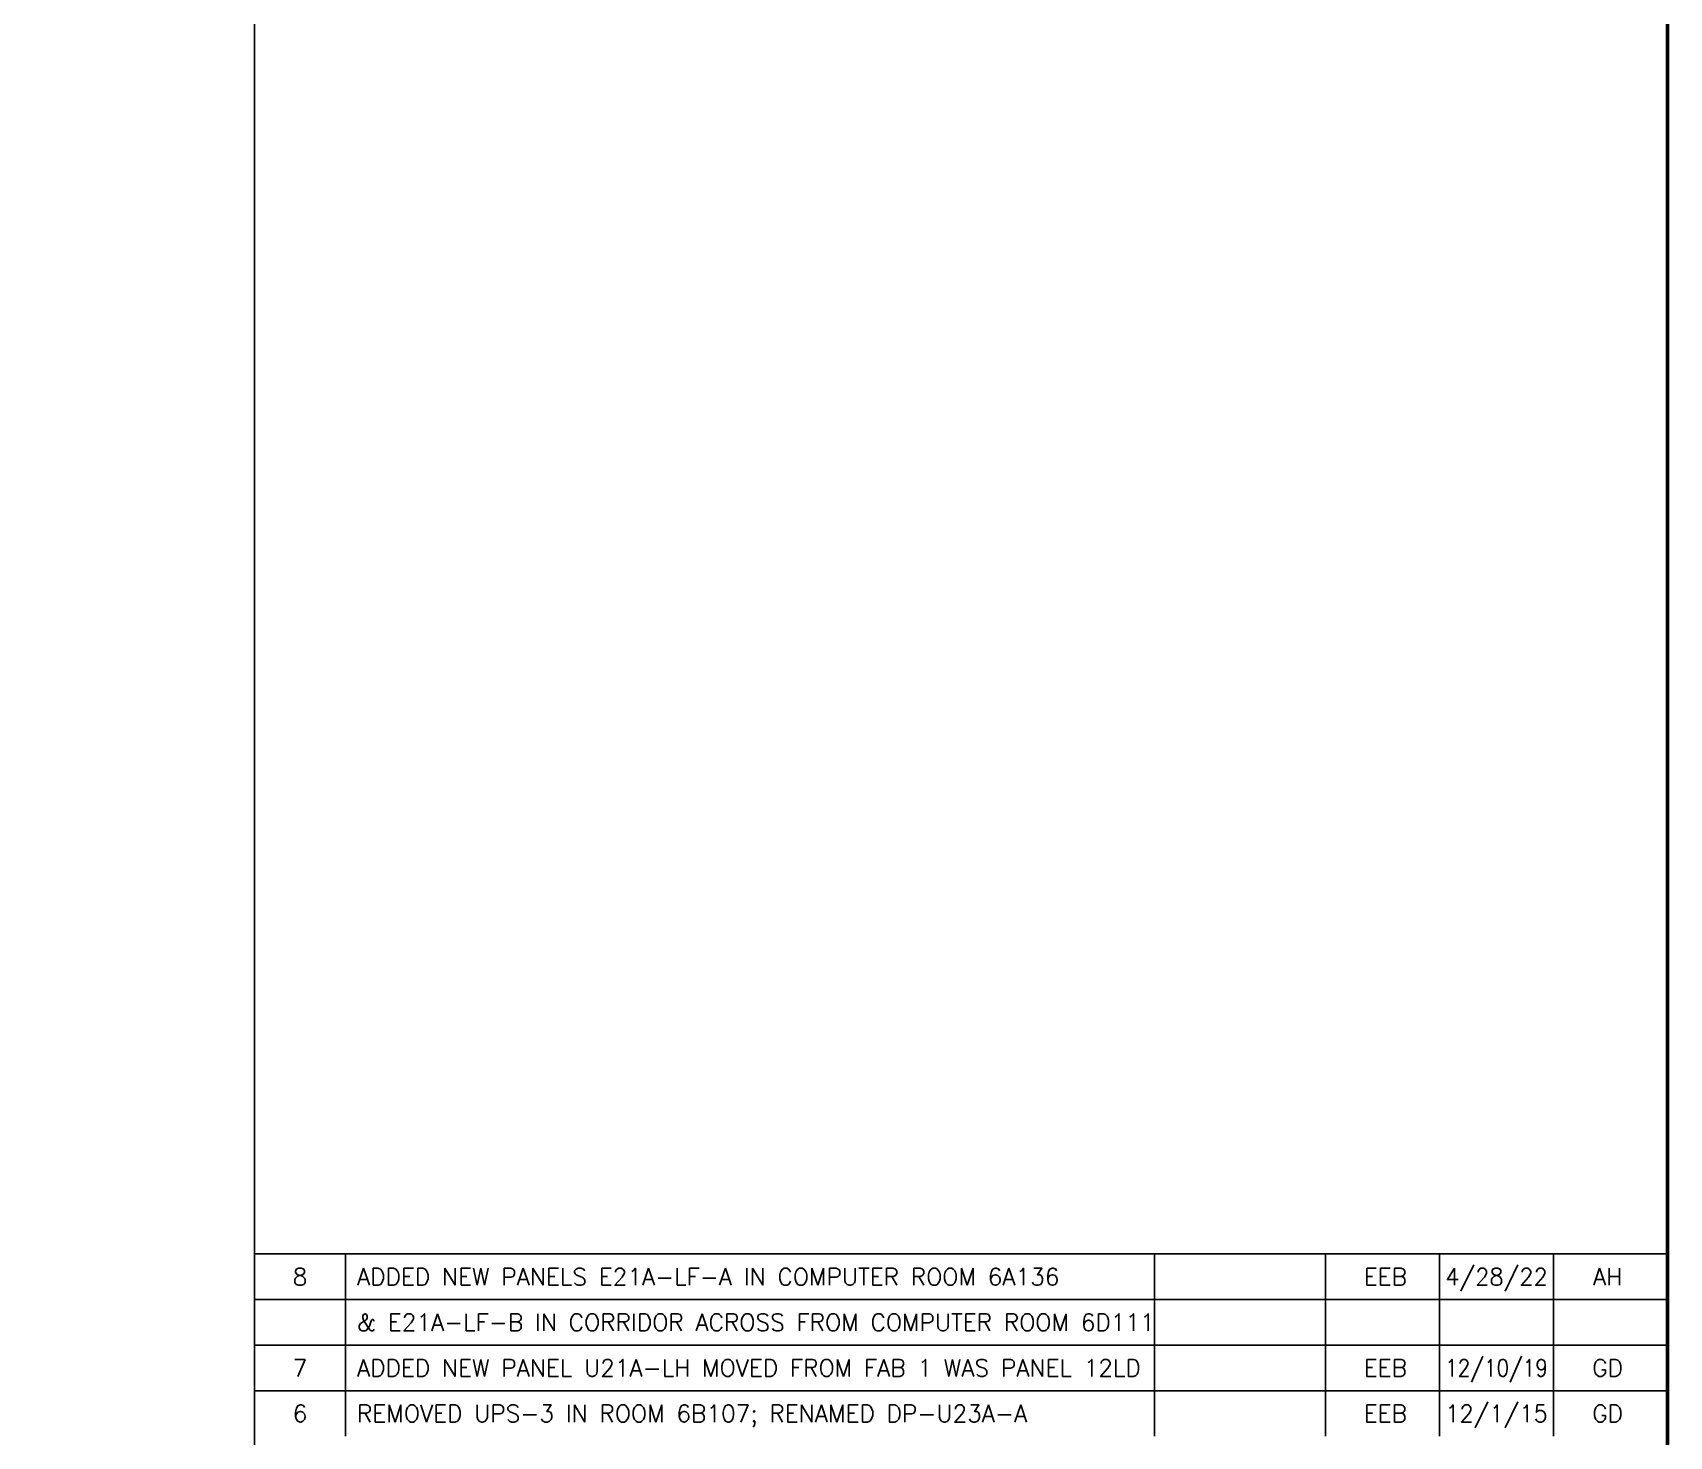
# Model space of a CAD drawing. Extents: x 4786 to 12422, y -518 to 4987.
# Drawn here: x 10699 to 12422, y 756 to 2234 of the extents above; entities that cross this region are included whole.
import ezdxf
from ezdxf.enums import TextEntityAlignment as Align

# ---------------------------------------------------------------- set-up
doc = ezdxf.new("R2010")
doc.units = 0
doc.header["$LTSCALE"] = 192
doc.header["$MEASUREMENT"] = 0
doc.layers.add('TTL', color=7, linetype='CONTINUOUS')
doc.layers.add('TTL-LINE', color=7, linetype='CONTINUOUS')
doc.styles.add('STDTEXT', font='SIMPLEX.shx', dxfattribs={"height": 21.0048})
doc.styles.add('SUBTITLE', font='simplex', dxfattribs={"height": 36})
doc.styles.add('TITLE', font='SIMPLEX.SHX')

# ---------------------------------------------------------------- blocks, each defined once
blk = doc.blocks.new('Ttl-fdd')
at = {"layer": 'TTL', "color": 4, "const_width": 0.02}
blk.add_lwpolyline([(-32, -2.625), (-32, 26.025), (7.75, 26.025), (7.75, -2.625), (-32, -2.625)], dxfattribs=at)
at = {"layer": 'TTL-LINE', "color": 8, "const_width": 0.01, "flags": 128}
blk.add_lwpolyline([(0, 0.25), (0, 26.025)], dxfattribs=at)
at = {"layer": 'TTL', "color": 7, "style": 'STDTEXT'}
for tag, p in [('DRNBY', (0.5268, -0.8516)), ('DESBY', (0.5268, -1.1184)), ('CHKBY', (0.5268, -1.3852)), ('APPDBY', (0.5268, -1.652))]:
    blk.add_attdef(tag, p, '', height=0.0625, dxfattribs=at)
for tag, p in [('DRNDATE', (1.625, -0.8041)), ('DESDATE', (1.625, -1.0854)), ('CKDATE', (1.625, -1.3354)), ('APPDDATE', (1.625, -1.5886))]:
    blk.add_attdef(tag, text='', height=0.093, dxfattribs=at).set_placement(p, align=Align.MIDDLE_CENTER)
at = {"layer": 'TTL', "color": 7}
for tag, height, style, p in [('LINE_ONE', 0.15, 'SUBTITLE', (4.875, -1.25)), ('LINE_TWO', 0.15, 'SUBTITLE', (4.875, -1.5)), ('LINE_THREE', 0.15, 'SUBTITLE', (4.875, -1.75)), ('LINE_FOUR', 0.15, 'SUBTITLE', (4.875, -2)), ('SCALE', 0.1094, 'STDTEXT', (1, -2.0292)), ('DWG_FILE_NO.', 0.1458, 'STDTEXT', (0.8722, -2.4882))]:
    blk.add_attdef(tag, text='', height=height, dxfattribs=dict(at, style=style)).set_placement(p, align=Align.CENTER)
at = {"layer": 'TTL', "color": 4, "style": 'TITLE'}
blk.add_attdef('DWG_NO.', text='', height=0.25, dxfattribs=at).set_placement((4.875, -2.5), align=Align.CENTER)
blk = doc.blocks.new('REVBLK')
at = {"layer": 'TTL', "color": 1}
for p, q in [((0, 0.25), (7.75, 0.25)), ((0.5, 0.25), (0.5, 0)), ((5.875, 0.25), (5.875, 0)), ((6.5, 0.25), (6.5, 0)), ((7.125, 0), (7.125, 0.25))]:
    blk.add_line(p, q, dxfattribs=at)
at = {"layer": 'TTL', "color": 4}
for p, q in [((0, 0), (0, 0.25)), ((7.75, 0), (7.75, 0.25))]:
    blk.add_line(p, q, dxfattribs=at)
at = {"layer": 'TTL', "color": 1}
blk.add_lwpolyline([(4.9375, 0.25), (4.9375, 0)], dxfattribs=at)
at = {"layer": 'TTL', "style": 'STDTEXT'}
blk.add_attdef('REV', text='', height=0.09375, dxfattribs=at).set_placement((0.25, 0.125), align=Align.MIDDLE_CENTER)
for tag, p in [('DESC', (0.5625, 0.125)), ('PROJ.NO', (5, 0.125))]:
    blk.add_attdef(tag, text='', height=0.09375, dxfattribs=at).set_placement(p, align=Align.MIDDLE_LEFT)
for tag, p in [('REVBY', (6.203125, 0.125)), ('REVAPP', (7.421875, 0.125))]:
    blk.add_attdef(tag, text='', height=0.09375, dxfattribs=at).set_placement(p, align=Align.MIDDLE)
at = {"layer": 'TTL', "style": 'STDTEXT', "width": 0.823529}
blk.add_attdef('REVDATE', text='', height=0.09375, dxfattribs=at).set_placement((6.53125, 0.078125), (7.09375, 0.078125), align=Align.FIT)

msp = doc.modelspace()

# ---------------------------------------------------------------- block references
at = {"layer": 'TTL', "xscale": 192, "yscale": 192, "zscale": 192}
msp.add_blockref('Ttl-fdd', (10932, -12), dxfattribs=at)
at = {"layer": 'TTL'}
ref = msp.add_blockref('REVBLK', (10932, 900), dxfattribs=dict(at, xscale=192, yscale=192, zscale=192))
ref.add_attrib('REV', '8', dxfattribs={"height": 18, "style": 'STDTEXT'}).set_placement((10980, 924), align=Align.MIDDLE_CENTER)
ref.add_attrib('DESC', 'ADDED NEW PANELS E21A-LF-A IN COMPUTER ROOM 6A136', dxfattribs={"height": 18, "style": 'STDTEXT'}).set_placement((11040, 924), align=Align.MIDDLE_LEFT)
ref.add_attrib('REVBY', 'EEB', dxfattribs={"height": 18, "style": 'STDTEXT'}).set_placement((12123, 924), align=Align.MIDDLE)
ref.add_attrib('REVDATE', '4/28/22', dxfattribs={"height": 18, "style": 'STDTEXT', "width": 0.913043}).set_placement((12186, 915), (12294, 915), align=Align.FIT)
ref.add_attrib('REVAPP', 'AH', dxfattribs={"height": 18, "style": 'STDTEXT'}).set_placement((12357, 924), align=Align.MIDDLE)
ref = msp.add_blockref('REVBLK', (10932, 852), dxfattribs=dict(at, xscale=192, yscale=192, zscale=192))
ref.add_attrib('DESC', '& E21A-LF-B IN CORRIDOR ACROSS FROM COMPUTER ROOM 6D111', dxfattribs={"height": 18, "style": 'STDTEXT'}).set_placement((11040, 876), align=Align.MIDDLE_LEFT)
ref = msp.add_blockref('REVBLK', (10932, 804), dxfattribs=dict(at, xscale=192, yscale=192, zscale=192))
ref.add_attrib('REV', '7', dxfattribs={"height": 18, "style": 'STDTEXT'}).set_placement((10980, 828), align=Align.MIDDLE_CENTER)
ref.add_attrib('DESC', 'ADDED NEW PANEL U21A-LH MOVED FROM FAB 1 WAS PANEL 12LD', dxfattribs={"height": 18, "style": 'STDTEXT'}).set_placement((11040, 828), align=Align.MIDDLE_LEFT)
ref.add_attrib('REVBY', 'EEB', dxfattribs={"height": 18, "style": 'STDTEXT'}).set_placement((12123, 828), align=Align.MIDDLE)
ref.add_attrib('REVDATE', '12/10/19', dxfattribs={"height": 18, "style": 'STDTEXT', "width": 0.868966}).set_placement((12186, 819), (12294, 819), align=Align.FIT)
ref.add_attrib('REVAPP', 'GD', dxfattribs={"height": 18, "style": 'STDTEXT'}).set_placement((12357, 828), align=Align.MIDDLE)
ref = msp.add_blockref('REVBLK', (10932, 756), dxfattribs=dict(at, xscale=192, yscale=192, zscale=192))
ref.add_attrib('REV', '6', dxfattribs={"height": 18, "style": 'STDTEXT'}).set_placement((10980, 780), align=Align.MIDDLE_CENTER)
ref.add_attrib('DESC', 'REMOVED UPS-3 IN ROOM 6B107; RENAMED DP-U23A-A', dxfattribs={"height": 18, "style": 'STDTEXT'}).set_placement((11040, 780), align=Align.MIDDLE_LEFT)
ref.add_attrib('REVBY', 'EEB', dxfattribs={"height": 18, "style": 'STDTEXT'}).set_placement((12123, 780), align=Align.MIDDLE)
ref.add_attrib('REVDATE', '12/1/15', dxfattribs={"height": 18, "style": 'STDTEXT'}).set_placement((12186, 771), (12294, 771), align=Align.FIT)
ref.add_attrib('REVAPP', 'GD', dxfattribs={"height": 18, "style": 'STDTEXT'}).set_placement((12357, 780), align=Align.MIDDLE)

doc.saveas('drawing.dxf')
